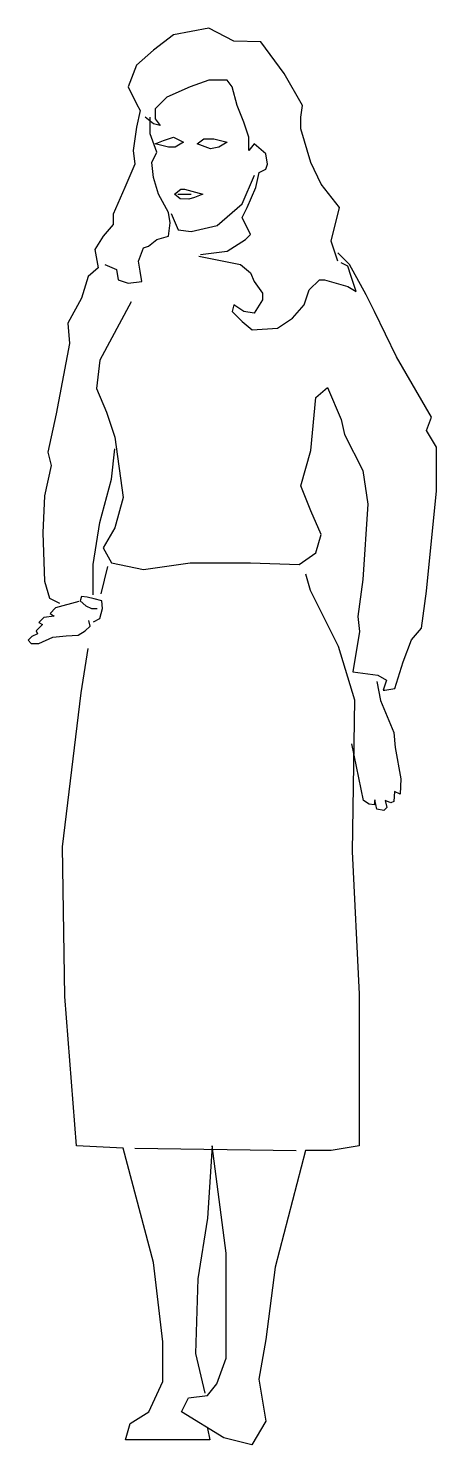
# Model space of a CAD drawing. Header units: millimetres. Extents: x -1587.23 to -1586.72, y 1842.62 to 1844.39.
import ezdxf

# ---------------------------------------------------------------- set-up
doc = ezdxf.new("R2010")
doc.units = ezdxf.units.MM
doc.header["$LTSCALE"] = 10
doc.layers.add('Humanos', color=2, linetype='Continuous')

msp = doc.modelspace()

# ---------------------------------------------------------------- linework, layer by layer
at = {"layer": 'Humanos'}
for p, q in [((-1587.0459, 1844.1847), (-1587.0292, 1844.1847)), ((-1587.1422, 1843.6838), (-1587.1337, 1843.718)), ((-1587.0999, 1842.9887), (-1586.8977, 1842.9858))]:
    msp.add_line(p, q, dxfattribs=at)
for points in [[(-1586.8454, 1844.1006), (-1586.8538, 1844.1259), (-1586.8433, 1844.1679), (-1586.8664, 1844.1973), (-1586.8791, 1844.2246), (-1586.8917, 1844.2666), (-1586.8917, 1844.2813), (-1586.8896, 1844.296), (-1586.9127, 1844.3359), (-1586.9421, 1844.3758), (-1586.9759, 1844.3764), (-1587.0073, 1844.3927), (-1587.0515, 1844.3843), (-1587.0767, 1844.3653), (-1587.0977, 1844.3464), (-1587.1082, 1844.3191), (-1587.0977, 1844.2981), (-1587.0935, 1844.2897), (-1587.0977, 1844.2687), (-1587.1019, 1844.2393), (-1587.0998, 1844.2225), (-1587.1124, 1844.1931), (-1587.1272, 1844.1595), (-1587.1272, 1844.1469), (-1587.1398, 1844.1322), (-1587.1503, 1844.1154), (-1587.1461, 1844.0922), (-1587.1587, 1844.0817), (-1587.1671, 1844.0544), (-1587.1839, 1844.0229), (-1587.1818, 1843.9977), (-1587.1987, 1843.9095), (-1587.2092, 1843.8612), (-1587.205, 1843.8444), (-1587.2134, 1843.8065), (-1587.2155, 1843.7603), (-1587.2134, 1843.6994), (-1587.2071, 1843.6784), (-1587.1944, 1843.6721)], [(-1587.0178, 1844.1091), (-1586.9842, 1844.1133), (-1586.9611, 1844.128), (-1586.9548, 1844.1343), (-1586.9653, 1844.1553), (-1586.959, 1844.1679), (-1586.9484, 1844.1931), (-1586.9442, 1844.212), (-1586.9358, 1844.2162), (-1586.9337, 1844.2225), (-1586.9358, 1844.2351), (-1586.9505, 1844.2477), (-1586.9569, 1844.2393), (-1586.9569, 1844.2561), (-1586.9632, 1844.275), (-1586.9716, 1844.296), (-1586.9779, 1844.3191), (-1586.9842, 1844.3275), (-1587.0073, 1844.3275), (-1587.0304, 1844.3191), (-1587.0599, 1844.3065), (-1587.0746, 1844.2918), (-1587.0746, 1844.2792), (-1587.0683, 1844.2708), (-1587.0767, 1844.2729), (-1587.0872, 1844.2813)], [(-1587.1377, 1844.0964), (-1587.123, 1844.0901), (-1587.1209, 1844.0775), (-1587.1082, 1844.0733), (-1587.0914, 1844.0754), (-1587.0935, 1844.088), (-1587.0956, 1844.1006), (-1587.0893, 1844.1175), (-1587.083, 1844.1196), (-1587.0725, 1844.128), (-1587.0578, 1844.1322), (-1587.0557, 1844.149), (-1587.0578, 1844.1616), (-1587.0704, 1844.1847), (-1587.0767, 1844.2057), (-1587.0788, 1844.2246), (-1587.0725, 1844.2372), (-1587.0809, 1844.2603), (-1587.0809, 1844.2813)], [(-1587.0545, 1844.1607), (-1587.0458, 1844.1401), (-1587.0295, 1844.1379), (-1586.9969, 1844.1455), (-1586.9654, 1844.1726), (-1586.9501, 1844.2085)], [(-1587.1045, 1844.0497), (-1587.144, 1843.9767), (-1587.1482, 1843.941), (-1587.1356, 1843.9116), (-1587.1251, 1843.8801), (-1587.1145, 1843.8044), (-1587.1251, 1843.7666), (-1587.1398, 1843.7414), (-1587.1293, 1843.7225), (-1587.0893, 1843.7141), (-1587.0304, 1843.7225), (-1586.9548, 1843.7225), (-1586.8938, 1843.7204), (-1586.8728, 1843.7351), (-1586.8664, 1843.7582), (-1586.8791, 1843.7876), (-1586.8917, 1843.8191), (-1586.8791, 1843.8633), (-1586.8729, 1843.9296), (-1586.8582, 1843.9422), (-1586.8413, 1843.9023), (-1586.8371, 1843.8834), (-1586.8139, 1843.8381), (-1586.8076, 1843.796), (-1586.8139, 1843.7015), (-1586.8202, 1843.6553), (-1586.8181, 1843.6364), (-1586.8265, 1843.586), (-1586.795, 1843.5818), (-1586.7844, 1843.5755), (-1586.7887, 1843.5629), (-1586.7865, 1843.5629), (-1586.7739, 1843.565), (-1586.7634, 1843.5986), (-1586.7529, 1843.6259), (-1586.7403, 1843.6406), (-1586.734, 1843.6868), (-1586.7214, 1843.8128), (-1586.7214, 1843.8675), (-1586.734, 1843.8885), (-1586.7277, 1843.9053), (-1586.7718, 1843.9809), (-1586.7992, 1844.0376), (-1586.8097, 1844.0586), (-1586.8307, 1844.0964), (-1586.8454, 1844.1112)], [(-1587.0199, 1844.107), (-1586.9989, 1844.1027), (-1586.9674, 1844.0964), (-1586.9548, 1844.0859), (-1586.9505, 1844.0754), (-1586.94, 1844.0607), (-1586.94, 1844.0523), (-1586.9505, 1844.0355), (-1586.9632, 1844.0376), (-1586.9758, 1844.046), (-1586.9779, 1844.0376), (-1586.9653, 1844.025), (-1586.9527, 1844.0145), (-1586.9211, 1844.0166), (-1586.9022, 1844.0292), (-1586.8875, 1844.046), (-1586.8812, 1844.0649), (-1586.8685, 1844.0775), (-1586.8622, 1844.0775), (-1586.8328, 1844.0691), (-1586.8223, 1844.0628), (-1586.8286, 1844.0817), (-1586.8328, 1844.0943), (-1586.8412, 1844.0985)], [(-1587.1524, 1843.6826), (-1587.1524, 1843.7204), (-1587.144, 1843.7729), (-1587.1293, 1843.8275), (-1587.1251, 1843.8654)], [(-1586.886, 1843.7088), (-1586.8801, 1843.6883), (-1586.845, 1843.6181), (-1586.8245, 1843.5507), (-1586.8274, 1843.3605), (-1586.8186, 1843.1819), (-1586.8186, 1842.9916), (-1586.8538, 1842.9858), (-1586.886, 1842.9858), (-1586.9241, 1842.8394), (-1586.9358, 1842.7487), (-1586.9446, 1842.6989), (-1586.9358, 1842.6462), (-1586.9534, 1842.6169), (-1586.9885, 1842.6257), (-1587.0413, 1842.6579), (-1587.0325, 1842.6755), (-1587.009, 1842.6784), (-1586.9973, 1842.693), (-1586.9856, 1842.7252), (-1586.9856, 1842.7662), (-1586.9856, 1842.857), (-1587.0032, 1842.9916), (-1587.009, 1842.9009), (-1587.0208, 1842.8248), (-1587.0237, 1842.7311), (-1587.012, 1842.6813)], [(-1587.1703, 1843.674), (-1587.1993, 1843.6661), (-1587.2063, 1843.6591), (-1587.2011, 1843.6555), (-1587.2143, 1843.6538), (-1587.2204, 1843.6476), (-1587.216, 1843.645), (-1587.2204, 1843.6406), (-1587.2239, 1843.6371), (-1587.2222, 1843.6336), (-1587.2292, 1843.6301), (-1587.2336, 1843.6257), (-1587.2301, 1843.6213), (-1587.2204, 1843.6213), (-1587.2028, 1843.6292), (-1587.1861, 1843.6309), (-1587.1711, 1843.6318), (-1587.1623, 1843.6371), (-1587.1562, 1843.6432), (-1587.1579, 1843.6503)], [(-1587.1518, 1843.6485), (-1587.1439, 1843.6529), (-1587.1404, 1843.6652), (-1587.1412, 1843.6749), (-1587.1509, 1843.6775), (-1587.1597, 1843.6793), (-1587.1667, 1843.6802), (-1587.1685, 1843.6749), (-1587.1615, 1843.6687), (-1587.1544, 1843.6652), (-1587.1474, 1843.6652)], [(-1587.009, 1842.6374), (-1587.0061, 1842.6228), (-1587.1116, 1842.6228), (-1587.1057, 1842.6433), (-1587.0823, 1842.6579), (-1587.0647, 1842.696), (-1587.0647, 1842.7457), (-1587.0764, 1842.8453), (-1587.1145, 1842.9887), (-1587.1731, 1842.9916), (-1587.1878, 1843.179), (-1587.1907, 1843.3663), (-1587.1672, 1843.5595), (-1587.1585, 1843.6151)], [(-1586.7964, 1843.5738), (-1586.792, 1843.5501), (-1586.7753, 1843.5096), (-1586.7735, 1843.4912), (-1586.7665, 1843.4516), (-1586.7673, 1843.4323), (-1586.7744, 1843.4358), (-1586.7753, 1843.4235), (-1586.7788, 1843.4217), (-1586.7858, 1843.4244), (-1586.7841, 1843.4156), (-1586.7876, 1843.4121), (-1586.7964, 1843.4138), (-1586.799, 1843.4253), (-1586.7999, 1843.4191), (-1586.806, 1843.42), (-1586.8131, 1843.4244), (-1586.828, 1843.4956)]]:
    msp.add_lwpolyline(points, dxfattribs=at)
for points in [[(-1587.0746, 1844.2477), (-1587.0641, 1844.2519), (-1587.0515, 1844.2561), (-1587.0389, 1844.2498), (-1587.0494, 1844.2435), (-1587.0578, 1844.2435)], [(-1587.022, 1844.2477), (-1587.0136, 1844.254), (-1587.001, 1844.254), (-1586.9842, 1844.2498), (-1586.9947, 1844.2435), (-1587.0052, 1844.2414)], [(-1587.0502, 1844.1847), (-1587.0421, 1844.191), (-1587.0379, 1844.191), (-1587.0145, 1844.1847), (-1587.0251, 1844.1805), (-1587.0322, 1844.1784), (-1587.0431, 1844.1788)]]:
    msp.add_lwpolyline(points, close=True, dxfattribs=at)

doc.saveas('drawing.dxf')
